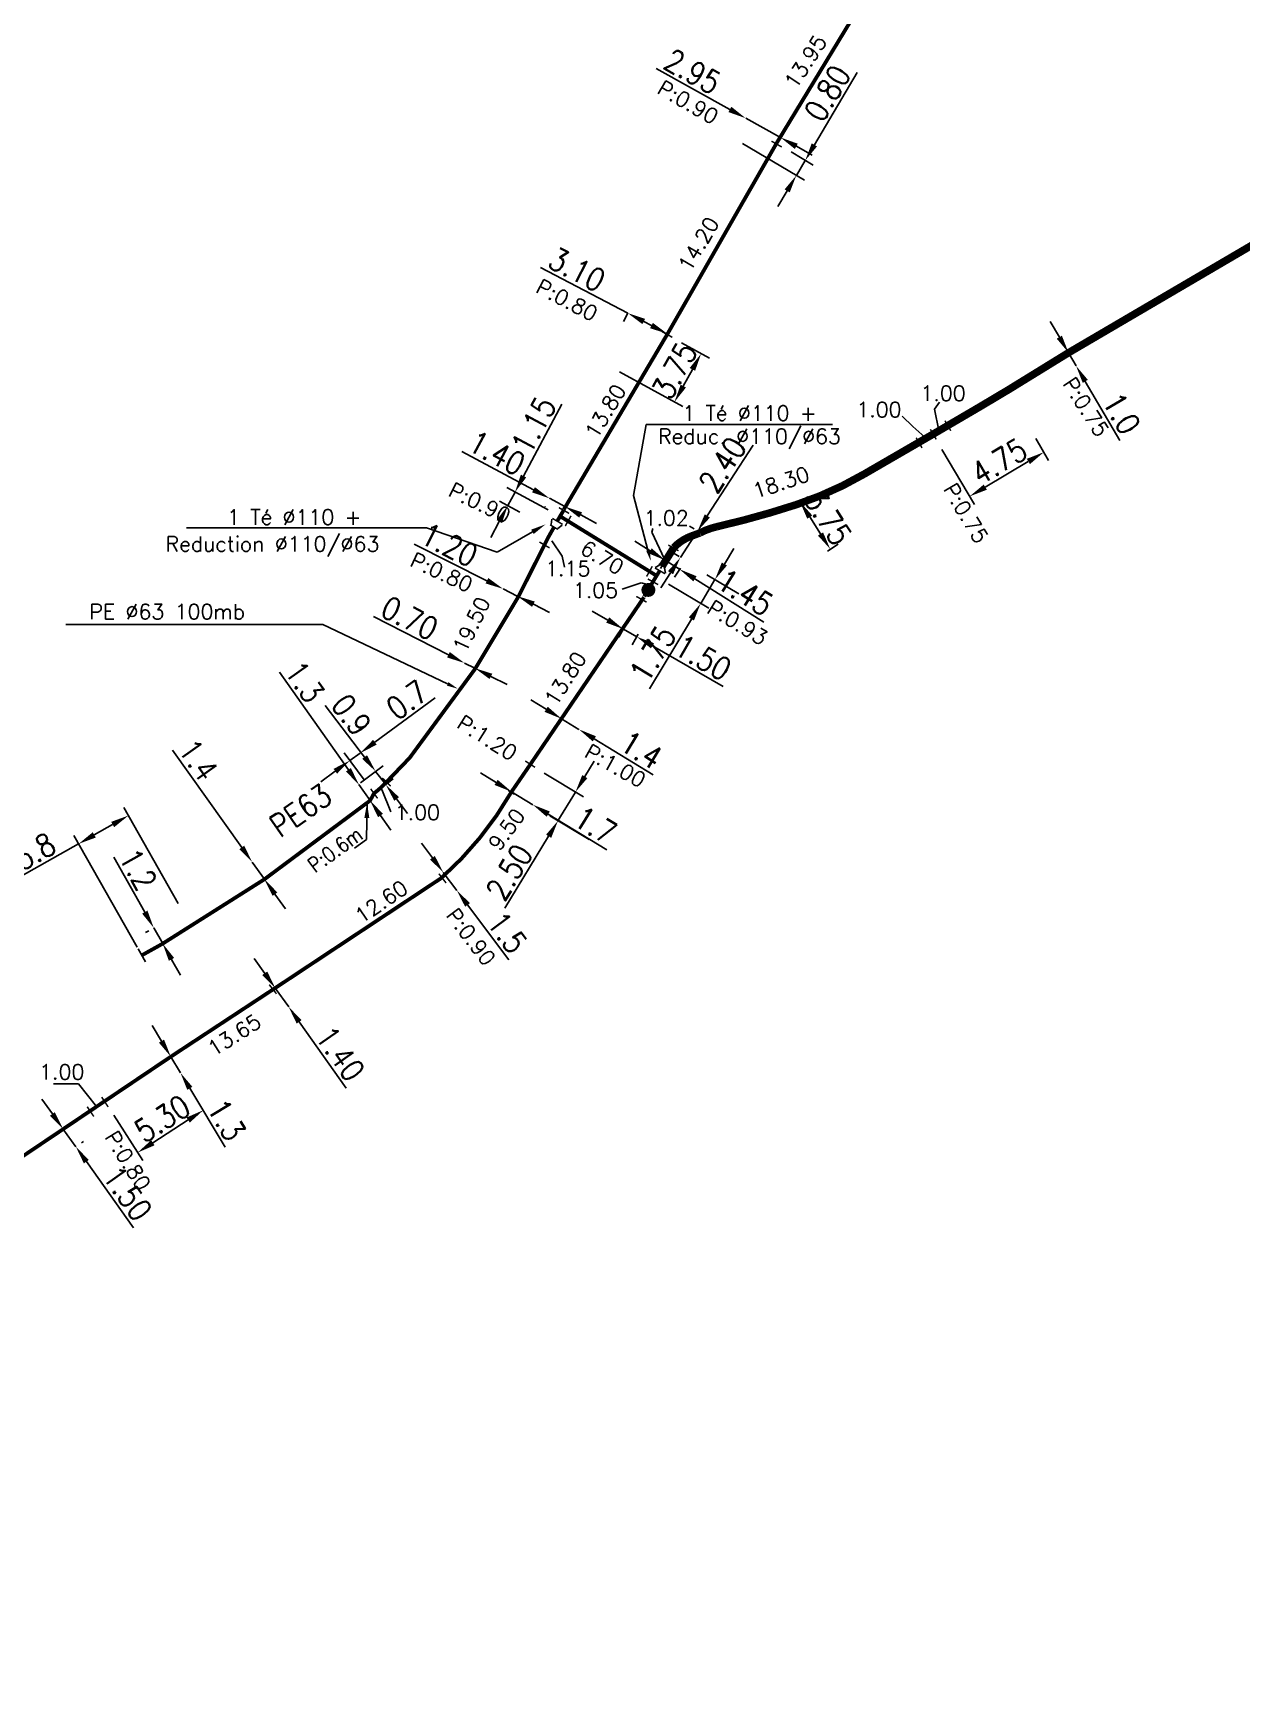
# Model space of a CAD drawing. Header units: millimetres. Extents: x 104292 to 105000, y 137000 to 138000.
# Drawn here: x 104783.8 to 104863.9, y 137670.7 to 137779.9 of the extents above; entities that cross this region are included whole.
import ezdxf
from ezdxf.enums import TextEntityAlignment as Align

# ---------------------------------------------------------------- set-up
doc = ezdxf.new("R2010")
doc.units = ezdxf.units.MM
doc.header["$MEASUREMENT"] = 0
doc.header["$PDMODE"] = 34
doc.linetypes.add('L_100_PE', pattern=[14, 10, -1.5, 1, -1.5])
doc.layers.get('0').update_dxf_attribs({"linetype": 'CONTINUOUS'})
doc.layers.get('DEFPOINTS').update_dxf_attribs({"linetype": 'CONTINUOUS'})
doc.layers.add('L_140', color=3, linetype='CONTINUOUS')
doc.layers.add('L_340', color=7, linetype='CONTINUOUS')
doc.styles.add('G_ROMANS', font='ROMANS.SHX', dxfattribs={"width": 0.75})
doc.styles.get("Standard").update_dxf_attribs({"font": 'romans.shx', "width": 0.85})
doc.dimstyles.get("Standard").update_dxf_attribs({"dimtxt": 1.5, "dimasz": 1.2, "dimexe": 0.625, "dimexo": 0.625, "dimgap": 0.25, "dimtad": 1, "dimdec": 1, "dimzin": 0, "dimdsep": 46, "dimtxsty": 'Standard', "dimcen": -0.5, "dimdle": 1, "dimadec": 0, "dimazin": 0, "dimtfac": 1, "dimtdec": 1, "dimtmove": 0, "dimatfit": 3, "dimfxl": 1, "dimtolj": 1, "dimtzin": 0, "dimarcsym": 0})

# ---------------------------------------------------------------- blocks, each defined once
blk = doc.blocks.new('*D97')
at = {"layer": 'DEFPOINTS', "color": 0, "linetype": 'Continuous'}
for p in [(104807.18, 137730), (104805.01, 137729.73), (104806.34, 137729.36)]:
    blk.add_point(p, dxfattribs=at)
at = {"layer": 'L_140', "color": 0, "linetype": 'Continuous', "lineweight": -2}
for p, q in [((104805.78, 137731.83), (104803.17, 137735.26)), ((104805.5, 137730.11), (104807.01, 137731.25)), ((104807.18, 137730), (104806.51, 137730.88)), ((104806.83, 137729.74), (104807.67, 137730.38)), ((104807.9, 137729.05), (104808.63, 137728.09))]:
    blk.add_line(p, q, dxfattribs=at)
at = {"layer": 'L_140', "color": 0, "linetype": 'Continuous'}
for points in [[(104805.94, 137731.95), (104805.62, 137731.71), (104806.51, 137730.88)], [(104808.06, 137729.17), (104807.75, 137728.93), (104807.18, 137730)]]:
    blk.add_solid(points, dxfattribs=at)
at = {"layer": 'L_140', "color": 0, "linetype": 'Continuous', "insert": (104804.91, 137734.63), "char_height": 1.5, "attachment_point": 5, "rotation": 307.3452}
blk.add_mtext('\\A1;0.9', dxfattribs=at)
blk = doc.blocks.new('*D96')
at = {"layer": 'DEFPOINTS', "color": 0, "linetype": 'Continuous'}
for p in [(104805.49, 137732.1), (104805.49, 137732.1), (104806.11, 137729.81)]:
    blk.add_point(p, dxfattribs=at)
at = {"layer": 'L_140', "color": 0, "linetype": 'Continuous', "lineweight": -2}
for p, q in [((104806.46, 137732.81), (104810.47, 137735.75)), ((104805.74, 137730.32), (104804.43, 137732.11)), ((104804.8, 137731.6), (104805.49, 137732.1)), ((104803.83, 137730.89), (104802.87, 137730.18))]:
    blk.add_line(p, q, dxfattribs=at)
at = {"layer": 'L_140', "color": 0, "linetype": 'Continuous'}
for points in [[(104806.34, 137732.97), (104806.58, 137732.65), (104805.49, 137732.1)], [(104803.72, 137731.05), (104803.95, 137730.73), (104804.8, 137731.6)]]:
    blk.add_solid(points, dxfattribs=at)
at = {"layer": 'L_140', "color": 0, "linetype": 'Continuous', "insert": (104808.6, 137735.62), "char_height": 1.5, "attachment_point": 5, "rotation": 36.2066}
blk.add_mtext('\\A1;0.7', dxfattribs=at)
blk = doc.blocks.new('*D95')
at = {"layer": 'DEFPOINTS', "color": 0, "linetype": 'Continuous'}
for p in [(104812.41, 137738.07), (104813.09, 137737.73), (104813.1, 137737.74)]:
    blk.add_point(p, dxfattribs=at)
at = {"layer": 'L_140', "color": 0, "linetype": 'Continuous', "lineweight": -2}
for p, q in [((104811.34, 137738.62), (104806.36, 137741.15)), ((104813.09, 137737.73), (104812.41, 137738.07)), ((104812.82, 137737.19), (104812.81, 137737.17)), ((104814.16, 137737.18), (104815.23, 137736.64))]:
    blk.add_line(p, q, dxfattribs=at)
at = {"layer": 'L_140', "color": 0, "linetype": 'Continuous'}
for points in [[(104811.43, 137738.8), (104811.25, 137738.44), (104812.41, 137738.07)], [(104814.25, 137737.36), (104814.07, 137737.01), (104813.09, 137737.73)]]:
    blk.add_solid(points, dxfattribs=at)
at = {"layer": 'L_140', "color": 0, "linetype": 'Continuous', "insert": (104808.77, 137741.05), "char_height": 1.5, "attachment_point": 5, "rotation": 333.0527}
blk.add_mtext('\\A1;0.70', dxfattribs=at)
blk = doc.blocks.new('*D94')
at = {"layer": 'DEFPOINTS', "color": 0, "linetype": 'Continuous'}
for p in [(104814.97, 137742.99), (104815.91, 137742.51), (104815.92, 137742.53)]:
    blk.add_point(p, dxfattribs=at)
at = {"layer": 'L_140', "color": 0, "linetype": 'Continuous', "lineweight": -2}
for p, q in [((104813.9, 137743.53), (104809.07, 137745.96)), ((104815.91, 137742.51), (104814.97, 137742.99)), ((104815.63, 137741.97), (104815.63, 137741.96)), ((104816.98, 137741.97), (104818.05, 137741.43))]:
    blk.add_line(p, q, dxfattribs=at)
at = {"layer": 'L_140', "color": 0, "linetype": 'Continuous'}
for points in [[(104813.99, 137743.71), (104813.81, 137743.35), (104814.97, 137742.99)], [(104817.07, 137742.15), (104816.89, 137741.8), (104815.91, 137742.51)]]:
    blk.add_solid(points, dxfattribs=at)
at = {"layer": 'L_140', "color": 0, "linetype": 'Continuous', "insert": (104811.4, 137745.91), "char_height": 1.5, "attachment_point": 5, "rotation": 333.2424}
blk.add_mtext('\\A1;1.20', dxfattribs=at)
blk = doc.blocks.new('*D93')
at = {"layer": 'DEFPOINTS', "color": 0, "linetype": 'Continuous'}
for p in [(104817.17, 137731.09), (104819.77, 137729.51), (104821.2, 137726.03)]:
    blk.add_point(p, dxfattribs=at)
at = {"layer": 'L_140', "color": 0, "linetype": 'Continuous', "lineweight": -2}
for p, q in [((104820.39, 137730.54), (104821.01, 137731.56)), ((104817.7, 137730.77), (104820.3, 137729.19)), ((104819.77, 137729.51), (104818.61, 137727.6)), ((104820.67, 137726.36), (104818.08, 137727.93)), ((104817.99, 137726.58), (104815.09, 137721.8))]:
    blk.add_line(p, q, dxfattribs=at)
at = {"layer": 'L_140', "color": 0, "linetype": 'Continuous'}
for points in [[(104820.22, 137730.64), (104820.56, 137730.43), (104819.77, 137729.51)], [(104817.82, 137726.68), (104818.16, 137726.47), (104818.61, 137727.6)]]:
    blk.add_solid(points, dxfattribs=at)
at = {"layer": 'L_140', "color": 0, "linetype": 'Continuous', "insert": (104815.38, 137724.19), "char_height": 1.5, "attachment_point": 5, "rotation": 58.7726}
blk.add_mtext('\\A1;2.50', dxfattribs=at)
blk = doc.blocks.new('*D91')
at = {"layer": 'DEFPOINTS', "color": 0, "linetype": 'Continuous'}
for p in [(104785.57, 137707.04), (104786.48, 137705.87), (104786.62, 137705.97)]:
    blk.add_point(p, dxfattribs=at)
at = {"layer": 'L_140', "color": 0, "linetype": 'Continuous', "lineweight": -2}
for p, q in [((104785.06, 137708.15), (104784.36, 137709.13)), ((104785.76, 137707.17), (104786.62, 137705.97)), ((104786.08, 137707.4), (104786.27, 137707.54)), ((104786.99, 137706.23), (104787.13, 137706.33)), ((104787.32, 137704.99), (104790.45, 137700.59))]:
    blk.add_line(p, q, dxfattribs=at)
at = {"layer": 'L_140', "color": 0, "linetype": 'Continuous'}
for points in [[(104785.22, 137708.27), (104784.9, 137708.03), (104785.76, 137707.17)], [(104787.48, 137705.1), (104787.15, 137704.87), (104786.62, 137705.97)]]:
    blk.add_solid(points, dxfattribs=at)
at = {"layer": 'L_140', "color": 0, "linetype": 'Continuous', "insert": (104790.05, 137702.88), "char_height": 1.5, "attachment_point": 5, "rotation": 305.4795}
blk.add_mtext('\\A1;1.50', dxfattribs=at)
blk = doc.blocks.new('*D90')
at = {"layer": 'DEFPOINTS', "color": 0, "linetype": 'Continuous'}
for p in [(104799.96, 137716.58), (104800.74, 137715.25), (104800.74, 137715.25)]:
    blk.add_point(p, dxfattribs=at)
at = {"layer": 'L_140', "color": 0, "linetype": 'Continuous', "lineweight": -2}
for p, q in [((104799.15, 137717.48), (104798.46, 137718.46)), ((104799.45, 137716.22), (104799.34, 137716.14)), ((104799.85, 137716.5), (104800.74, 137715.25)), ((104801.43, 137714.27), (104804.56, 137709.86))]:
    blk.add_line(p, q, dxfattribs=at)
at = {"layer": 'L_140', "color": 0, "linetype": 'Continuous'}
for points in [[(104799.32, 137717.6), (104798.99, 137717.37), (104799.85, 137716.5)], [(104801.6, 137714.38), (104801.27, 137714.15), (104800.74, 137715.25)]]:
    blk.add_solid(points, dxfattribs=at)
at = {"layer": 'L_140', "color": 0, "linetype": 'Continuous', "insert": (104804.16, 137712.15), "char_height": 1.5, "attachment_point": 5, "rotation": 305.305}
blk.add_mtext('\\A1;1.40', dxfattribs=at)
blk = doc.blocks.new('*D89')
at = {"layer": 'DEFPOINTS', "color": 0, "linetype": 'Continuous'}
for p in [(104788.79, 137708.59), (104795.08, 137708.4), (104795.08, 137708.4)]:
    blk.add_point(p, dxfattribs=at)
at = {"layer": 'L_140', "color": 0, "linetype": 'Continuous', "lineweight": -2}
for p, q in [((104789.13, 137708.06), (104791.06, 137705.07)), ((104791.73, 137706.24), (104794.07, 137707.75))]:
    blk.add_line(p, q, dxfattribs=at)
at = {"layer": 'L_140', "color": 0, "linetype": 'Continuous'}
for points in [[(104793.96, 137707.91), (104794.18, 137707.58), (104795.08, 137708.4)], [(104791.62, 137706.41), (104791.84, 137706.07), (104790.72, 137705.59)]]:
    blk.add_solid(points, dxfattribs=at)
at = {"layer": 'L_140', "color": 0, "linetype": 'Continuous', "insert": (104792.36, 137707.84), "char_height": 1.5, "attachment_point": 5, "rotation": 32.7339}
blk.add_mtext('\\A1;5.30', dxfattribs=at)
blk = doc.blocks.new('*D76')
at = {"layer": 'DEFPOINTS', "color": 0, "linetype": 'Continuous'}
for p in [(104792.92, 137711.95), (104793.56, 137710.88), (104793.56, 137710.88)]:
    blk.add_point(p, dxfattribs=at)
at = {"layer": 'L_140', "color": 0, "linetype": 'Continuous', "lineweight": -2}
for p, q in [((104792.3, 137712.98), (104791.68, 137714.01)), ((104792.92, 137711.95), (104793.56, 137710.88)), ((104794.18, 137709.85), (104796.52, 137705.95))]:
    blk.add_line(p, q, dxfattribs=at)
at = {"layer": 'L_140', "color": 0, "linetype": 'Continuous'}
for points in [[(104792.47, 137713.08), (104792.13, 137712.88), (104792.92, 137711.95)], [(104794.35, 137709.95), (104794.01, 137709.75), (104793.56, 137710.88)]]:
    blk.add_solid(points, dxfattribs=at)
at = {"layer": 'L_140', "color": 0, "linetype": 'Continuous', "insert": (104796.61, 137707.75), "char_height": 1.5, "attachment_point": 5, "rotation": 300.9795}
blk.add_mtext('\\A1;1.3', dxfattribs=at)
blk = doc.blocks.new('*D75')
at = {"layer": 'DEFPOINTS', "color": 0, "linetype": 'Continuous'}
for p in [(104811, 137724.18), (104811.9, 137722.98), (104811.9, 137722.98)]:
    blk.add_point(p, dxfattribs=at)
at = {"layer": 'L_140', "color": 0, "linetype": 'Continuous', "lineweight": -2}
for p, q in [((104810.28, 137725.15), (104809.56, 137726.11)), ((104811, 137724.18), (104811.9, 137722.98)), ((104812.61, 137722.02), (104815.34, 137718.38))]:
    blk.add_line(p, q, dxfattribs=at)
at = {"layer": 'L_140', "color": 0, "linetype": 'Continuous'}
for points in [[(104810.44, 137725.27), (104810.12, 137725.03), (104811, 137724.18)], [(104812.77, 137722.14), (104812.45, 137721.9), (104811.9, 137722.98)]]:
    blk.add_solid(points, dxfattribs=at)
at = {"layer": 'L_140', "color": 0, "linetype": 'Continuous', "insert": (104815.24, 137720.18), "char_height": 1.5, "attachment_point": 5, "rotation": 306.7774}
blk.add_mtext('\\A1;1.5', dxfattribs=at)
blk = doc.blocks.new('*D74')
at = {"layer": 'DEFPOINTS', "color": 0, "linetype": 'Continuous'}
for p in [(104815.53, 137729.53), (104816.94, 137728.67), (104816.94, 137728.67)]:
    blk.add_point(p, dxfattribs=at)
at = {"layer": 'L_140', "color": 0, "linetype": 'Continuous', "lineweight": -2}
for p, q in [((104814.51, 137730.15), (104813.48, 137730.78)), ((104815.53, 137729.53), (104816.94, 137728.67)), ((104817.97, 137728.04), (104821.85, 137725.68))]:
    blk.add_line(p, q, dxfattribs=at)
at = {"layer": 'L_140', "color": 0, "linetype": 'Continuous'}
for points in [[(104814.61, 137730.32), (104814.4, 137729.98), (104815.53, 137729.53)], [(104818.07, 137728.22), (104817.86, 137727.87), (104816.94, 137728.67)]]:
    blk.add_solid(points, dxfattribs=at)
at = {"layer": 'L_140', "color": 0, "linetype": 'Continuous', "insert": (104821.09, 137727.31), "char_height": 1.5, "attachment_point": 5, "rotation": 328.6601}
blk.add_mtext('\\A1;1.7', dxfattribs=at)
blk = doc.blocks.new('*D73')
at = {"layer": 'DEFPOINTS', "color": 0, "linetype": 'Continuous'}
for p in [(104818.85, 137734.37), (104820, 137733.67), (104820, 137733.67)]:
    blk.add_point(p, dxfattribs=at)
at = {"layer": 'L_140', "color": 0, "linetype": 'Continuous', "lineweight": -2}
for p, q in [((104817.82, 137735), (104816.8, 137735.62)), ((104818.85, 137734.37), (104820, 137733.67)), ((104821.02, 137733.04), (104824.93, 137730.65))]:
    blk.add_line(p, q, dxfattribs=at)
at = {"layer": 'L_140', "color": 0, "linetype": 'Continuous'}
for points in [[(104817.93, 137735.17), (104817.72, 137734.83), (104818.85, 137734.37)], [(104821.13, 137733.21), (104820.92, 137732.87), (104820, 137733.67)]]:
    blk.add_solid(points, dxfattribs=at)
at = {"layer": 'L_140', "color": 0, "linetype": 'Continuous', "insert": (104824.15, 137732.3), "char_height": 1.5, "attachment_point": 5, "rotation": 328.5442}
blk.add_mtext('\\A1;1.4', dxfattribs=at)
blk = doc.blocks.new('*D21')
at = {"layer": 'DEFPOINTS', "color": 0, "linetype": 'Continuous'}
for p in [(104830.32, 137772.86), (104833.54, 137772.3), (104835.02, 137771.42)]:
    blk.add_point(p, dxfattribs=at)
at = {"layer": 'L_140', "color": 0, "linetype": 'Continuous', "lineweight": -2}
for p, q in [((104835.63, 137772.46), (104838.47, 137777.26)), ((104830.86, 137772.54), (104834.97, 137770.11)), ((104834.08, 137771.98), (104835.55, 137771.1)), ((104834.43, 137770.43), (104835.02, 137771.42)), ((104833.82, 137769.4), (104833.21, 137768.37))]:
    blk.add_line(p, q, dxfattribs=at)
at = {"layer": 'L_140', "color": 0, "linetype": 'Continuous'}
for points in [[(104835.45, 137772.56), (104835.8, 137772.35), (104835.02, 137771.42)], [(104833.65, 137769.5), (104833.99, 137769.3), (104834.43, 137770.43)]]:
    blk.add_solid(points, dxfattribs=at)
at = {"layer": 'L_140', "color": 0, "linetype": 'Continuous', "insert": (104836.49, 137775.88), "char_height": 1.5, "attachment_point": 5, "rotation": 59.3895}
blk.add_mtext('\\A1;0.80', dxfattribs=at)
blk = doc.blocks.new('*D20')
at = {"layer": 'DEFPOINTS', "color": 0, "linetype": 'Continuous'}
for p in [(104831.07, 137774.22), (104833.16, 137772.54), (104833.38, 137772.94)]:
    blk.add_point(p, dxfattribs=at)
at = {"layer": 'L_140', "color": 0, "linetype": 'Continuous', "lineweight": -2}
for p, q in [((104830.02, 137774.8), (104825.13, 137777.51)), ((104833.38, 137772.94), (104831.07, 137774.22)), ((104833.46, 137773.08), (104833.68, 137773.49)), ((104834.43, 137772.36), (104835.48, 137771.77))]:
    blk.add_line(p, q, dxfattribs=at)
at = {"layer": 'L_140', "color": 0, "linetype": 'Continuous'}
for points in [[(104830.12, 137774.98), (104829.92, 137774.63), (104831.07, 137774.22)], [(104834.52, 137772.53), (104834.33, 137772.18), (104833.38, 137772.94)]]:
    blk.add_solid(points, dxfattribs=at)
at = {"layer": 'L_140', "color": 0, "linetype": 'Continuous', "insert": (104827.54, 137777.32), "char_height": 1.5, "attachment_point": 5, "rotation": 330.9884}
blk.add_mtext('\\A1;2.95', dxfattribs=at)
blk = doc.blocks.new('*D19')
at = {"layer": 'DEFPOINTS', "color": 0, "linetype": 'Continuous'}
for p in [(104818.06, 137749.03), (104819.06, 137748.46), (104819.06, 137748.46)]:
    blk.add_point(p, dxfattribs=at)
at = {"layer": 'L_140', "color": 0, "linetype": 'Continuous', "lineweight": -2}
for p, q in [((104816.99, 137749.57), (104812.22, 137752.11)), ((104817.77, 137748.48), (104817.75, 137748.45)), ((104819.06, 137748.46), (104818.05, 137749)), ((104820.12, 137747.9), (104821.17, 137747.33))]:
    blk.add_line(p, q, dxfattribs=at)
at = {"layer": 'L_140', "color": 0, "linetype": 'Continuous'}
for points in [[(104817.08, 137749.74), (104816.89, 137749.39), (104818.05, 137749)], [(104820.21, 137748.07), (104820.02, 137747.72), (104819.06, 137748.46)]]:
    blk.add_solid(points, dxfattribs=at)
at = {"layer": 'L_140', "color": 0, "linetype": 'Continuous', "insert": (104814.55, 137752.01), "char_height": 1.5, "attachment_point": 5, "rotation": 331.8906}
blk.add_mtext('\\A1;1.40', dxfattribs=at)
blk = doc.blocks.new('*D18')
at = {"layer": 'DEFPOINTS', "color": 0, "linetype": 'Continuous'}
for p in [(104815.76, 137749.41), (104816.62, 137747.8), (104818.51, 137747.94)]:
    blk.add_point(p, dxfattribs=at)
at = {"layer": 'L_140', "color": 0, "linetype": 'Continuous', "lineweight": -2}
for p, q in [((104816.32, 137750.47), (104818.87, 137755.24)), ((104817.96, 137748.24), (104815.21, 137749.71)), ((104816.07, 137748.09), (104814.73, 137748.81)), ((104815.28, 137748.52), (104815.76, 137749.41)), ((104814.71, 137747.46), (104814.15, 137746.4))]:
    blk.add_line(p, q, dxfattribs=at)
at = {"layer": 'L_140', "color": 0, "linetype": 'Continuous'}
for points in [[(104816.15, 137750.57), (104816.5, 137750.38), (104815.76, 137749.41)], [(104814.54, 137747.55), (104814.89, 137747.36), (104815.28, 137748.52)]]:
    blk.add_solid(points, dxfattribs=at)
at = {"layer": 'L_140', "color": 0, "linetype": 'Continuous', "insert": (104817, 137753.86), "char_height": 1.5, "attachment_point": 5, "rotation": 61.8822}
blk.add_mtext('\\A1;1.15', dxfattribs=at)
blk = doc.blocks.new('*D17')
at = {"layer": 'DEFPOINTS', "color": 0, "linetype": 'Continuous'}
for p in [(104823.53, 137761.84), (104825.88, 137759.91), (104825.88, 137759.91)]:
    blk.add_point(p, dxfattribs=at)
at = {"layer": 'L_140', "color": 0, "linetype": 'Continuous', "lineweight": -2}
for p, q in [((104823.24, 137761.29), (104817.46, 137764.31)), ((104823.24, 137761.28), (104822.95, 137760.74)), ((104824.82, 137760.47), (104824.3, 137760.73))]:
    blk.add_line(p, q, dxfattribs=at)
at = {"layer": 'L_140', "color": 0, "linetype": 'Continuous'}
for points in [[(104824.39, 137760.91), (104824.21, 137760.56), (104823.24, 137761.29)], [(104824.91, 137760.64), (104824.72, 137760.29), (104825.88, 137759.91)]]:
    blk.add_solid(points, dxfattribs=at)
at = {"layer": 'L_140', "color": 0, "linetype": 'Continuous', "insert": (104819.87, 137764.18), "char_height": 1.5, "attachment_point": 5, "rotation": 332.4194}
blk.add_mtext('\\A1;3.10', dxfattribs=at)
blk = doc.blocks.new('*D16')
at = {"layer": 'DEFPOINTS', "color": 0, "linetype": 'Continuous'}
for p in [(104826.26, 137759.62), (104828.11, 137758.6), (104822.15, 137757.69)]:
    blk.add_point(p, dxfattribs=at)
at = {"layer": 'L_140', "color": 0, "linetype": 'Continuous', "lineweight": -2}
for p, q in [((104826.81, 137759.32), (104828.66, 137758.3)), ((104822.7, 137757.39), (104826.89, 137755.09)), ((104826.92, 137756.44), (104827.53, 137757.55))]:
    blk.add_line(p, q, dxfattribs=at)
at = {"layer": 'L_140', "color": 0, "linetype": 'Continuous'}
for points in [[(104827.35, 137757.65), (104827.71, 137757.46), (104828.11, 137758.6)], [(104826.75, 137756.54), (104827.1, 137756.35), (104826.34, 137755.39)]]:
    blk.add_solid(points, dxfattribs=at)
at = {"layer": 'L_140', "color": 0, "linetype": 'Continuous', "insert": (104826.35, 137757.48), "char_height": 1.5, "attachment_point": 5, "rotation": 61.2666}
blk.add_mtext('\\A1;3.75', dxfattribs=at)
blk = doc.blocks.new('*D15')
at = {"layer": 'DEFPOINTS', "color": 0, "linetype": 'Continuous'}
for p in [(104823.61, 137741.47), (104823.84, 137739.81), (104824.25, 137740.52)]:
    blk.add_point(p, dxfattribs=at)
at = {"layer": 'L_140', "color": 0, "linetype": 'Continuous', "lineweight": -2}
for p, q in [((104821.91, 137740.92), (104820.87, 137741.52)), ((104823.3, 137740.93), (104822.64, 137739.78)), ((104822.95, 137740.32), (104823.84, 137739.81)), ((104823.94, 137739.98), (104823.53, 137739.27)), ((104824.88, 137739.21), (104829.57, 137736.52))]:
    blk.add_line(p, q, dxfattribs=at)
at = {"layer": 'L_140', "color": 0, "linetype": 'Continuous'}
for points in [[(104822.01, 137741.1), (104821.81, 137740.75), (104822.95, 137740.32)], [(104824.98, 137739.39), (104824.78, 137739.04), (104823.84, 137739.81)]]:
    blk.add_solid(points, dxfattribs=at)
at = {"layer": 'L_140', "color": 0, "linetype": 'Continuous', "insert": (104828.24, 137738.43), "char_height": 1.5, "attachment_point": 5, "rotation": 330.0576}
blk.add_mtext('\\A1;1.50', dxfattribs=at)
blk = doc.blocks.new('*D14')
at = {"layer": 'DEFPOINTS', "color": 0, "linetype": 'Continuous'}
for p in [(104825.41, 137743.62), (104829.03, 137743.61), (104831.14, 137742.34)]:
    blk.add_point(p, dxfattribs=at)
at = {"layer": 'L_140', "color": 0, "linetype": 'Continuous', "lineweight": -2}
for p, q in [((104829.65, 137744.64), (104830.27, 137745.67)), ((104825.95, 137743.3), (104828.61, 137741.7)), ((104829.03, 137743.61), (104828.08, 137742.02)), ((104830.61, 137742.66), (104828.49, 137743.93)), ((104827.46, 137740.99), (104824.68, 137736.36))]:
    blk.add_line(p, q, dxfattribs=at)
at = {"layer": 'L_140', "color": 0, "linetype": 'Continuous'}
for points in [[(104829.48, 137744.74), (104829.82, 137744.54), (104829.03, 137743.61)], [(104827.29, 137741.1), (104827.63, 137740.89), (104828.08, 137742.02)]]:
    blk.add_solid(points, dxfattribs=at)
at = {"layer": 'L_140', "color": 0, "linetype": 'Continuous', "insert": (104824.9, 137738.68), "char_height": 1.5, "attachment_point": 5, "rotation": 59.0342}
blk.add_mtext('\\A1;1.75', dxfattribs=at)
blk = doc.blocks.new('*D13')
at = {"layer": 'DEFPOINTS', "color": 0, "linetype": 'Continuous'}
for p in [(104826.09, 137745.44), (104826.68, 137744.29), (104827.06, 137744.9)]:
    blk.add_point(p, dxfattribs=at)
at = {"layer": 'L_140', "color": 0, "linetype": 'Continuous', "lineweight": -2}
for p, q in [((104824.72, 137745.52), (104823.7, 137746.15)), ((104825.76, 137744.91), (104825.41, 137744.35)), ((104825.74, 137744.88), (104826.68, 137744.29)), ((104826.73, 137744.37), (104826.35, 137743.76)), ((104827.7, 137743.66), (104832.28, 137740.79))]:
    blk.add_line(p, q, dxfattribs=at)
at = {"layer": 'L_140', "color": 0, "linetype": 'Continuous'}
for points in [[(104824.83, 137745.68), (104824.62, 137745.35), (104825.74, 137744.88)], [(104827.81, 137743.83), (104827.59, 137743.49), (104826.68, 137744.29)]]:
    blk.add_solid(points, dxfattribs=at)
at = {"layer": 'L_140', "color": 0, "linetype": 'Continuous', "insert": (104831.03, 137742.76), "char_height": 1.5, "attachment_point": 5, "rotation": 328.0183}
blk.add_mtext('\\A1;1.45', dxfattribs=at)
blk = doc.blocks.new('*D12')
at = {"layer": 'DEFPOINTS', "color": 0, "linetype": 'Continuous'}
for p in [(104827.87, 137746.82), (104828.17, 137746.63), (104827.17, 137744.79)]:
    blk.add_point(p, dxfattribs=at)
at = {"layer": 'L_140', "color": 0, "linetype": 'Continuous', "lineweight": -2}
for p, q in [((104828.52, 137747.83), (104831.56, 137752.52)), ((104826.73, 137745.07), (104827.87, 137746.82)), ((104827.65, 137746.97), (104827.34, 137747.16)), ((104826.65, 137745.13), (104826.21, 137745.41)), ((104826.08, 137744.06), (104825.43, 137743.06))]:
    blk.add_line(p, q, dxfattribs=at)
at = {"layer": 'L_140', "color": 0, "linetype": 'Continuous'}
for points in [[(104828.35, 137747.94), (104828.69, 137747.72), (104827.87, 137746.82)], [(104825.91, 137744.17), (104826.25, 137743.96), (104826.73, 137745.07)]]:
    blk.add_solid(points, dxfattribs=at)
at = {"layer": 'L_140', "color": 0, "linetype": 'Continuous', "insert": (104829.53, 137751.22), "char_height": 1.5, "attachment_point": 5, "rotation": 57.0539}
blk.add_mtext('\\A1;2.40', dxfattribs=at)
blk = doc.blocks.new('*D11')
at = {"layer": 'DEFPOINTS', "color": 0, "linetype": 'Continuous'}
for p in [(104834.08, 137748.39), (104835.96, 137745.17), (104836.68, 137745.63)]:
    blk.add_point(p, dxfattribs=at)
at = {"layer": 'L_140', "color": 0, "linetype": 'Continuous', "lineweight": -2}
for p, q in [((104834.61, 137748.73), (104835.2, 137749.1)), ((104835.32, 137747.76), (104836.03, 137746.64)), ((104836.49, 137745.5), (104837.2, 137745.96))]:
    blk.add_line(p, q, dxfattribs=at)
at = {"layer": 'L_140', "color": 0, "linetype": 'Continuous'}
for points in [[(104835.49, 137747.86), (104835.15, 137747.65), (104834.67, 137748.77)], [(104836.2, 137746.74), (104835.86, 137746.53), (104836.68, 137745.63)]]:
    blk.add_solid(points, dxfattribs=at)
at = {"layer": 'L_140', "color": 0, "linetype": 'Continuous', "insert": (104836.52, 137747.73), "char_height": 1.5, "attachment_point": 5, "rotation": 302.5537}
blk.add_mtext('\\A1;3.75', dxfattribs=at)
blk = doc.blocks.new('*D10')
at = {"layer": 'DEFPOINTS', "color": 0, "linetype": 'Continuous'}
for p in [(104850, 137753.49), (104843.76, 137752.77), (104850.85, 137752.06)]:
    blk.add_point(p, dxfattribs=at)
at = {"layer": 'L_140', "color": 0, "linetype": 'Continuous', "lineweight": -2}
for p, q in [((104850.32, 137752.96), (104851.17, 137751.52)), ((104844.08, 137752.24), (104846.25, 137748.59)), ((104846.96, 137749.74), (104849.82, 137751.45))]:
    blk.add_line(p, q, dxfattribs=at)
at = {"layer": 'L_140', "color": 0, "linetype": 'Continuous'}
for points in [[(104849.72, 137751.62), (104849.93, 137751.27), (104850.85, 137752.06)], [(104846.86, 137749.91), (104847.07, 137749.57), (104845.93, 137749.13)]]:
    blk.add_solid(points, dxfattribs=at)
at = {"layer": 'L_140', "color": 0, "linetype": 'Continuous', "insert": (104847.88, 137751.45), "char_height": 1.5, "attachment_point": 5, "rotation": 30.7834}
blk.add_mtext('\\A1;4.75', dxfattribs=at)
blk = doc.blocks.new('*D6')
at = {"layer": 'DEFPOINTS', "color": 0, "linetype": 'Continuous'}
for p in [(104852.49, 137758.66), (104852.99, 137757.79), (104852.99, 137757.79)]:
    blk.add_point(p, dxfattribs=at)
at = {"layer": 'L_140', "color": 0, "linetype": 'Continuous', "lineweight": -2}
for p, q in [((104851.88, 137759.69), (104851.28, 137760.73)), ((104852.49, 137758.66), (104852.99, 137757.79)), ((104853.6, 137756.76), (104855.9, 137752.83))]:
    blk.add_line(p, q, dxfattribs=at)
at = {"layer": 'L_140', "color": 0, "linetype": 'Continuous'}
for points in [[(104852.05, 137759.79), (104851.71, 137759.59), (104852.49, 137758.66)], [(104853.77, 137756.86), (104853.43, 137756.66), (104852.99, 137757.79)]]:
    blk.add_solid(points, dxfattribs=at)
at = {"layer": 'L_140', "color": 0, "linetype": 'Continuous', "insert": (104856.01, 137754.63), "char_height": 1.5, "attachment_point": 5, "rotation": 300.3578}
blk.add_mtext('\\A1;1.0', dxfattribs=at)
blk = doc.blocks.new('*D208')
at = {"layer": 'DEFPOINTS', "color": 0, "linetype": 'Continuous'}
for p in [(104805.4, 137730), (104805.4, 137730), (104806.14, 137728.94)]:
    blk.add_point(p, dxfattribs=at)
at = {"layer": 'L_140', "color": 0, "linetype": 'Continuous', "lineweight": -2}
for p, q in [((104804.7, 137730.98), (104800.13, 137737.46)), ((104806.14, 137728.94), (104805.4, 137730)), ((104806.84, 137727.96), (104807.53, 137726.98))]:
    blk.add_line(p, q, dxfattribs=at)
at = {"layer": 'L_140', "color": 0, "linetype": 'Continuous'}
for points in [[(104804.87, 137731.1), (104804.54, 137730.87), (104805.4, 137730)], [(104807, 137728.07), (104806.67, 137727.84), (104806.14, 137728.94)]]:
    blk.add_solid(points, dxfattribs=at)
at = {"layer": 'L_140', "color": 0, "linetype": 'Continuous', "insert": (104801.8, 137736.82), "char_height": 1.5, "attachment_point": 5, "rotation": 305.2241}
blk.add_mtext('\\A1;1.3', dxfattribs=at)
blk = doc.blocks.new('*D209')
at = {"layer": 'DEFPOINTS', "color": 0, "linetype": 'Continuous'}
for p in [(104798.32, 137724.86), (104798.32, 137724.86), (104799.13, 137723.72)]:
    blk.add_point(p, dxfattribs=at)
at = {"layer": 'L_140', "color": 0, "linetype": 'Continuous', "lineweight": -2}
for p, q in [((104797.63, 137725.84), (104793.04, 137732.29)), ((104799.13, 137723.72), (104798.32, 137724.86)), ((104799.83, 137722.74), (104800.52, 137721.76))]:
    blk.add_line(p, q, dxfattribs=at)
at = {"layer": 'L_140', "color": 0, "linetype": 'Continuous'}
for points in [[(104797.79, 137725.95), (104797.47, 137725.72), (104798.32, 137724.86)], [(104799.99, 137722.85), (104799.67, 137722.62), (104799.13, 137723.72)]]:
    blk.add_solid(points, dxfattribs=at)
at = {"layer": 'L_140', "color": 0, "linetype": 'Continuous', "insert": (104794.74, 137731.63), "char_height": 1.5, "attachment_point": 5, "rotation": 305.3847}
blk.add_mtext('\\A1;1.4', dxfattribs=at)
blk = doc.blocks.new('*D210')
at = {"layer": 'DEFPOINTS', "color": 0, "linetype": 'Continuous'}
for p in [(104790.11, 137727.95), (104793.71, 137721.58), (104790.99, 137718.66)]:
    blk.add_point(p, dxfattribs=at)
at = {"layer": 'L_340', "color": 0, "linetype": 'Continuous', "lineweight": -2}
for p, q in [((104793.4, 137722.12), (104789.8, 137728.49)), ((104790.68, 137719.21), (104786.49, 137726.62)), ((104789.06, 137727.36), (104787.84, 137726.67)), ((104786.8, 137726.07), (104782.99, 137723.92))]:
    blk.add_line(p, q, dxfattribs=at)
at = {"layer": 'L_340', "color": 0, "linetype": 'Continuous'}
for points in [[(104788.96, 137727.53), (104789.16, 137727.18), (104790.11, 137727.95)], [(104787.74, 137726.84), (104787.94, 137726.49), (104786.8, 137726.07)]]:
    blk.add_solid(points, dxfattribs=at)
at = {"layer": 'L_340', "color": 0, "linetype": 'Continuous', "insert": (104783.88, 137725.57), "char_height": 1.5, "attachment_point": 5, "rotation": 29.5066}
blk.add_mtext('\\A1;3.8', dxfattribs=at)
blk = doc.blocks.new('*D211')
at = {"layer": 'DEFPOINTS', "color": 0, "linetype": 'Continuous'}
for p in [(104791.79, 137720.49), (104792.02, 137720.62), (104792.61, 137719.58)]:
    blk.add_point(p, dxfattribs=at)
at = {"layer": 'L_140', "color": 0, "linetype": 'Continuous', "lineweight": -2}
for p, q in [((104791.2, 137721.54), (104789.13, 137725.18)), ((104791.47, 137720.31), (104791.24, 137720.19)), ((104792.38, 137719.45), (104791.79, 137720.49)), ((104792.06, 137719.27), (104791.83, 137719.14)), ((104792.97, 137718.4), (104793.56, 137717.36))]:
    blk.add_line(p, q, dxfattribs=at)
at = {"layer": 'L_140', "color": 0, "linetype": 'Continuous'}
for points in [[(104791.37, 137721.64), (104791.02, 137721.44), (104791.79, 137720.49)], [(104793.14, 137718.5), (104792.79, 137718.31), (104792.38, 137719.45)]]:
    blk.add_solid(points, dxfattribs=at)
at = {"layer": 'L_140', "color": 0, "linetype": 'Continuous', "insert": (104790.74, 137724.38), "char_height": 1.5, "attachment_point": 5, "rotation": 299.5066}
blk.add_mtext('\\A1;1.2', dxfattribs=at)
blk = doc.blocks.new('L_340_07')
at = {"color": 0, "linetype": 'Continuous', "const_width": 0.25, "flags": 128}
blk.add_lwpolyline([(0, 0), (1.25, 0)], dxfattribs=at)
at = {"color": 0, "linetype": 'Continuous', "flags": 128}
blk.add_lwpolyline([(1.25, -0.5), (1.25, 0.5)], dxfattribs=at)
at = {"color": 0, "linetype": 'Continuous', "style": 'G_ROMANS', "width": 0.75, "flags": 3}
for tag, p in [('DEF_LEG', (0.72, -3.47)), ('DEF_COUP', (0.72, -5.97)), ('DEF_TYPE', (0.72, -8.47))]:
    blk.add_attdef(tag, text='', height=1.2, dxfattribs=at).set_placement(p, align=Align.MIDDLE)

msp = doc.modelspace()

# ---------------------------------------------------------------- linework, layer by layer
at = {"layer": 'L_140', "linetype": 'Continuous'}
for p, q in [((104843.6, 137754.92), (104843.92, 137755.38)), ((104842.16, 137753.77), (104841.44, 137754.45)), ((104843.88, 137753.5), (104843.6, 137754.92)), ((104842.96, 137753.06), (104842.16, 137753.77)), ((104825.67, 137744.96), (104824.83, 137746.76)), ((104818.2, 137746.18), (104818.89, 137745.15)), ((104818.89, 137745.15), (104819.05, 137744.44))]:
    msp.add_line(p, q, dxfattribs=at)
at = {"layer": 'L_140', "color": 7, "linetype": 'Continuous'}
for p, q in [((104823.62, 137749.19), (104824.46, 137753.89)), ((104824.46, 137753.89), (104835.01, 137753.89)), ((104835.01, 137753.89), (104836.82, 137753.89)), ((104824.58, 137745.56), (104823.62, 137749.19)), ((104818.21, 137747.62), (104818.15, 137747.26)), ((104809.88, 137747.04), (104793.95, 137747.04)), ((104814.58, 137745.43), (104809.88, 137747.04)), ((104816.91, 137746.77), (104814.58, 137745.43)), ((104818.88, 137747.22), (104818.59, 137747)), ((104824.14, 137743.39), (104822.87, 137742.97)), ((104803.01, 137740.62), (104785.95, 137740.62)), ((104811.29, 137736.69), (104803.01, 137740.62)), ((104806.93, 137729.67), (104807.52, 137728.19)), ((104786.8, 137710.14), (104785.14, 137710.14)), ((104787.98, 137708.64), (104786.8, 137710.14))]:
    msp.add_line(p, q, dxfattribs=at)
at = {"layer": 'L_140', "linetype": 'L_100_PE'}
msp.add_line((104824.83, 137746.76), (104824.9, 137746.99), dxfattribs=at)
at = {"layer": 'L_140', "color": 7}
for p, q in [((104825.06, 137744.42), (104825.34, 137744.57)), ((104825.74, 137744.03), (104825.69, 137744.37)), ((104824.73, 137743.23), (104824.14, 137743.39)), ((104824.73, 137743.23), (104824.73, 137743.23))]:
    msp.add_line(p, q, dxfattribs=at)
at = {"layer": 'L_140', "linetype": 'L_100_PE', "const_width": 0.25, "flags": 128}
for points in [[(104819, 137748.26), (104825.88, 137759.91), (104833.12, 137772.57), (104840.23, 137784.29, -0.037952), (104848.41, 137795.64), (104857.35, 137805.17, -0.022929), (104868.2, 137813.86), (104874.8, 137818.13, -0.045062), (104876.21, 137818.85), (104880.81, 137820.94), (104893.14, 137826.5), (104898.77, 137828.17), (104912.23, 137831.9), (104913.09, 137832.14), (104917.16, 137833.46, 0.08867), (104918.01, 137834.06), (104918.36, 137835.08), (104919.63, 137839.67, 0.131076), (104919.71, 137843.53), (104918.38, 137849.01), (104914.83, 137862.15), (104911.57, 137873.94, -0.356165), (104911.79, 137874.59), (104912.09, 137874.7), (104919.4, 137876.68), (104922.22, 137877.48, 0.183846), (104922.54, 137877.7)], [(104818.35, 137747.09), (104817.96, 137746.4), (104816, 137742.5), (104813.11, 137737.68), (104808.77, 137731.78), (104807.07, 137730.01, -0.040845), (104806.41, 137729.43)], [(104824.32, 137742.44), (104816.78, 137731.35), (104815.53, 137729.53, -0.080449), (104810.88, 137723.81), (104799.99, 137716.6), (104792.92, 137711.95), (104788.46, 137708.95), (104779.14, 137702.68, 0.043348), (104772.82, 137697.59), (104769.49, 137695), (104765.4, 137690.96), (104757.35, 137682.57), (104748.74, 137673.62), (104740.5, 137664.92), (104734.98, 137659.23), (104728.77, 137652.55), (104728.39, 137652.16), (104719.91, 137643.22), (104719.09, 137642.36), (104717.4, 137640.69), (104716.23, 137639.46), (104712.66, 137635.59), (104702.49, 137624.84), (104696.71, 137618.91), (104690.49, 137612.25), (104682.8, 137604), (104672.3, 137589.95), (104659.14, 137570.64, 0.013478), (104654.5, 137561.78, 0.011317), (104652.5, 137557.07, 0.028351), (104648.43, 137544.92, 0.009478), (104647.37, 137540.76), (104645.09, 137532.03), (104645.09, 137532.03), (104642.88, 137523.97, -0.021114), (104641.1, 137518.41, -0.011206), (104639.97, 137515.53, -0.014287), (104638.34, 137511.93), (104635.06, 137505.49), (104627.93, 137493.78), (104620.29, 137481.99), (104612.73, 137470.16), (104605.28, 137458.52), (104600.19, 137450.31, 0.033478), (104594.28, 137439.81, 0.00853), (104593, 137437.02, 0.016866), (104590.76, 137431.37), (104589.08, 137426.73), (104586.44, 137418.89), (104584.89, 137414.23), (104582.19, 137406.28), (104578.59, 137395.84), (104574.1, 137384.17, -0.111578), (104565.58, 137371.03), (104562.12, 137367.53), (104558.4, 137363.89), (104555.49, 137361.04), (104552.45, 137358.08), (104549.61, 137355.52), (104548.97, 137354.92), (104548.02, 137353.97)]]:
    msp.add_lwpolyline(points, format="xyb", dxfattribs=at)
at = {"layer": 'L_140', "color": 7, "linetype": 'Continuous', "const_width": 0.1, "flags": 128}
for points in [[(104833.46, 137772.31), (104832.78, 137772.7)], [(104826.2, 137759.68), (104825.52, 137760.06)], [(104844.29, 137754.15), (104844.68, 137753.48)], [(104842.38, 137753.02), (104842.77, 137752.34)], [(104843.32, 137753.58), (104843.71, 137752.91)], [(104819.35, 137748), (104818.67, 137748.38)], [(104818.92, 137747.27), (104818.24, 137747.67)], [(104819.09, 137747.16), (104819.48, 137747.84)], [(104818.6, 137746.94), (104818.09, 137747.24)], [(104818.05, 137745.71), (104817.38, 137746.1)], [(104825.93, 137745.9), (104826.61, 137745.52)], [(104816.44, 137731.57), (104817.09, 137731.15)], [(104806.95, 137730.44), (104807.51, 137729.9)], [(104806.18, 137729.72), (104806.64, 137729.09)], [(104810.71, 137724.09), (104811.19, 137723.47)], [(104799.45, 137716.73), (104799.93, 137716.12)], [(104788.33, 137709.27), (104788.76, 137708.62)], [(104787.37, 137708.63), (104787.81, 137707.98)]]:
    msp.add_lwpolyline(points, dxfattribs=at)
at = {"layer": 'L_140', "linetype": 'L_100_PE', "const_width": 0.5}
msp.add_lwpolyline([(104825.55, 137744.54), (104826.3, 137745.73, -0.114652), (104827.43, 137746.48), (104828.02, 137746.7, -0.06339), (104829.17, 137747.12, 0.023138), (104834.43, 137748.58, 0.052646), (104838.95, 137750.62), (104843.61, 137753.32), (104846.6, 137755.07), (104848.53, 137756.22), (104852.49, 137758.66), (104870.76, 137769.37)], format="xyb", dxfattribs=at)
at = {"layer": 'L_140', "linetype": 'Continuous', "flags": 128}
for points, const_width in [([(104818.58, 137747.52), (104818.96, 137748.16)], 0.25), ([(104825.14, 137743.87), (104818.75, 137747.81)], 0.25), ([(104806.36, 137729.49), (104806.39, 137729.51)], 0.5), ([(104815.53, 137729.53), (104815.48, 137729.45)], 0.5)]:
    msp.add_lwpolyline(points, dxfattribs=dict(at, const_width=const_width))
at = {"layer": 'L_140', "color": 7, "linetype": 'L_100_PE', "const_width": 0.1, "flags": 128}
for points in [[(104824.87, 137744.49), (104824.49, 137743.81)], [(104825.04, 137744.38), (104825.72, 137743.99)], [(104825.3, 137744.65), (104825.76, 137744.38)], [(104824.57, 137743.65), (104825.26, 137743.27)], [(104823.81, 137742.49), (104824.49, 137742.11)]]:
    msp.add_lwpolyline(points, dxfattribs=at)
at = {"layer": 'L_140', "linetype": 'L_100_PE', "const_width": 0.25, "flags": 128}
for points in [[(104825.17, 137743.88), (104825.34, 137744.17)], [(104825.19, 137743.92), (104824.33, 137742.49)]]:
    msp.add_lwpolyline(points, dxfattribs=at)
at = {"layer": 'L_140', "linetype": 'L_100_PE', "flags": 128}
msp.add_lwpolyline([(104806.41, 137729.43, 0.25, 0.25, 0), (104806.14, 137728.94, 0.25, 0.25, 0), (104799.13, 137723.72, 0.25, 0.25, 0), (104792.38, 137719.45, 0.25, 0.25, 0), (104792.08, 137719.28, 0, 0, 0)], format="xyseb", dxfattribs=at)
at = {"layer": 'L_140', "color": 7, "linetype": 'Continuous'}
for points in [[(104816.83, 137746.92), (104817, 137746.63), (104817.78, 137747.27)], [(104811.34, 137736.8), (104811.24, 137736.57), (104811.97, 137736.36)]]:
    msp.add_solid(points, dxfattribs=at)
at = {"layer": 'L_140', "color": 7, "linetype": 'L_100_PE'}
msp.add_solid([(104824.7, 137745.59), (104824.46, 137745.53), (104824.77, 137744.84)], dxfattribs=at)
at = {"layer": 'L_340', "const_width": 0.461, "flags": 128}
msp.add_lwpolyline([(104824.38, 137742.92, 1), (104824.84, 137742.92, 1)], format="xyb", close=True, dxfattribs=at)

# ---------------------------------------------------------------- block references
at = {"layer": 'L_340', "rotation": 209.0566457023781}
msp.add_blockref('L_340_07', (104792.08, 137719.28), dxfattribs=at)

# ---------------------------------------------------------------- texts
at = {"layer": 'L_140', "linetype": 'Continuous'}
for s, rotation, p in [('13.95', 56.8794, (104835.04, 137777.97)), ('P:0.90', 330.1031, (104827.24, 137775.28)), ('14.20', 59.4119, (104827.94, 137765.87)), ('P:0.80', 332.2205, (104819.21, 137762.15)), ('13.80', 59.1369, (104821.76, 137754.78)), ('P:0.75', 302.4936, (104853.64, 137755.06)), ('18.30', 18.6435, (104833.41, 137750.05)), ('P:0.90', 334.0045, (104813.42, 137748.7)), ('P:0.75', 300.7367, (104845.68, 137748.01)), ('P:0.80', 335.103, (104810.89, 137744.09)), ('6.70', 329.0347, (104821.55, 137745.07)), ('19.50', 64.3511, (104812.87, 137740.62)), ('P:0.93', 328.6395, (104830.52, 137740.75)), ('13.80', 57.7831, (104819.1, 137737.04)), ('P:1.20', 327.8719, (104813.91, 137733.11)), ('P:1.00', 330.5328, (104822.42, 137731.25)), ('9.50', 53.8614, (104815.2, 137727.03)), ('12.60', 34.1341, (104806.88, 137722.23)), ('P:0.90', 307.2177, (104812.83, 137719.9)), ('13.65', 32.61, (104797.13, 137713.39)), ('P:0.80', 301.9647, (104790.07, 137705.05))]:
    msp.add_text(s, height=1, rotation=rotation, dxfattribs=at).set_placement(p, align=Align.MIDDLE)
for s, p in [('1.00', (104844.16, 137755.97)), ('1 Té %%C110 +', (104831.32, 137754.65)), ('1.00', (104839.91, 137754.89)), ('Reduc. %%C110/%%C63', (104831.32, 137753.04)), ('1 Té %%C110 +', (104801.11, 137747.75)), ('1.02', (104825.79, 137747.69)), ('Reduction %%C110/%%C63', (104799.67, 137745.9)), ('1.15', (104819.26, 137744.34)), ('1.05', (104821.1, 137742.9)), ('PE %%C63 100mb', (104792.68, 137741.48)), ('1.00', (104809.28, 137728.16)), ('1.00', (104785.68, 137710.94))]:
    msp.add_text(s, height=1, dxfattribs=at).set_placement(p, align=Align.MIDDLE)
at = {"layer": 'L_140', "linetype": 'Continuous', "width": 0.85}
msp.add_text('PE63', height=1.5, rotation=34.5641, dxfattribs=at).set_placement((104801.54, 137728.29), align=Align.MIDDLE)
at = {"layer": 'L_140', "linetype": 'Continuous', "insert": (104805.17, 137727.28), "char_height": 1, "attachment_point": 3, "rotation": 35.9315}
msp.add_mtext('P:0.6m', dxfattribs=at)

# ---------------------------------------------------------------- dimensions: what is measured, and where the dimension line sits
at = {"layer": 'L_140', "linetype": 'Continuous'}
for base, p1, p2, angle, text, picture, middle in [((104833.38, 137772.94), (104831.07, 137774.22), (104833.16, 137772.54), 330.9884, '2.95', '*D20', (104827.05, 137776.45)), ((104835.02, 137771.42), (104830.32, 137772.86), (104833.54, 137772.3), 59.3895, '0.80', '*D21', (104837.35, 137775.38)), ((104825.88, 137759.91), (104823.53, 137761.84), (104825.88, 137759.91), 332.4194, '3.10', '*D17', (104819.41, 137763.29)), ((104828.11, 137758.6), (104822.15, 137757.69), (104826.26, 137759.62), 61.2666, '3.75', '*D16', (104827.23, 137757)), ((104815.76, 137749.41), (104816.62, 137747.8), (104818.51, 137747.94), 61.8822, '1.15', '*D18', (104817.88, 137753.38)), ((104819.06, 137748.46), (104818.06, 137749.03), (104819.06, 137748.46), 331.8906, '1.40', '*D19', (104814.08, 137751.12)), ((104827.87, 137746.82), (104827.17, 137744.79), (104828.17, 137746.63), 57.0539, '2.40', '*D12', (104830.36, 137750.68)), ((104850.85, 137752.06), (104843.76, 137752.77), (104850, 137753.49), 30.7834, '4.75', '*D10', (104848.39, 137750.59)), ((104836.68, 137745.63), (104834.08, 137748.39), (104835.96, 137745.17), 302.5537, '3.75', '*D11', (104835.67, 137747.2)), ((104815.91, 137742.51), (104814.97, 137742.99), (104815.92, 137742.53), 333.2424, '1.20', '*D94', (104810.95, 137745.02)), ((104829.03, 137743.61), (104825.41, 137743.62), (104831.14, 137742.34), 59.0342, '1.75', '*D14', (104825.76, 137738.16)), ((104826.68, 137744.29), (104826.09, 137745.44), (104827.06, 137744.9), 328.0183, '1.45', '*D13', (104830.5, 137741.91)), ((104813.09, 137737.73), (104812.41, 137738.07), (104813.1, 137737.74), 333.0527, '0.70', '*D95', (104808.31, 137740.16)), ((104823.84, 137739.81), (104823.61, 137741.47), (104824.25, 137740.52), 330.0576, '1.50', '*D15', (104827.74, 137737.56)), ((104805.49, 137732.1), (104806.11, 137729.81), (104805.49, 137732.1), 36.2066, '0.7', '*D96', (104809.19, 137734.82)), ((104807.18, 137730), (104805.01, 137729.73), (104806.34, 137729.36), 307.3452, '0.9', '*D97', (104804.11, 137734.02)), ((104819.77, 137729.51), (104821.2, 137726.03), (104817.17, 137731.09), 58.7726, '2.50', '*D93', (104816.23, 137723.67)), ((104800.74, 137715.25), (104799.96, 137716.58), (104800.74, 137715.25), 305.305, '1.40', '*D90', (104803.34, 137711.57)), ((104786.62, 137705.97), (104785.57, 137707.04), (104786.48, 137705.87), 305.4795, '1.50', '*D91', (104789.23, 137702.3))]:
    dim = msp.add_linear_dim(base=base, p1=p1, p2=p2, angle=angle, text=text, dimstyle='Standard', dxfattribs=at)
    dim.commit()
    dim.dimension.update_dxf_attribs({"geometry": picture, "text_midpoint": middle, "dimtype": 160})
for base, p1, p2, angle, picture, middle, dimtype in [((104852.99, 137757.79), (104852.49, 137758.66), (104852.99, 137757.79), 300.3578, '*D6', (104855.14, 137754.12), 161), ((104805.4, 137730), (104806.14, 137728.94), (104805.4, 137730), 305.2241, '*D208', (104800.99, 137736.24), 160), ((104820, 137733.67), (104818.85, 137734.37), (104820, 137733.67), 328.5442, '*D73', (104823.63, 137731.45), 161), ((104798.32, 137724.86), (104799.13, 137723.72), (104798.32, 137724.86), 305.3847, '*D209', (104793.93, 137731.05), 160), ((104816.94, 137728.67), (104815.53, 137729.53), (104816.94, 137728.67), 328.6601, '*D74', (104820.57, 137726.46), 161), ((104791.79, 137720.49), (104792.61, 137719.58), (104792.02, 137720.62), 299.5066, '*D211', (104789.87, 137723.88), 160), ((104811.9, 137722.98), (104811, 137724.18), (104811.9, 137722.98), 306.7774, '*D75', (104814.44, 137719.58), 161), ((104793.5596, 137710.8776), (104792.9162, 137711.9493), (104793.5596, 137710.8776), 300.9795, '*D76', (104795.7484, 137707.2318), 161)]:
    dim = msp.add_linear_dim(base=base, p1=p1, p2=p2, angle=angle, dimstyle='Standard', dxfattribs=at)
    dim.commit()
    dim.dimension.update_dxf_attribs({"geometry": picture, "text_midpoint": middle, "dimtype": dimtype})
dim = msp.add_linear_dim(base=(104795.08, 137708.4), p1=(104788.79, 137708.59), p2=(104795.08, 137708.4), angle=32.7339, text='5.30', dimstyle='Standard', dxfattribs=at)
dim.commit()
dim.dimension.update_dxf_attribs({"geometry": '*D89', "text_midpoint": (104792.36, 137707.84)})
at = {"layer": 'L_340', "linetype": 'Continuous'}
dim = msp.add_linear_dim(base=(104790.11, 137727.95), p1=(104790.99, 137718.66), p2=(104793.71, 137721.58), angle=209.5066, dimstyle='Standard', dxfattribs=at)
dim.commit()
dim.dimension.update_dxf_attribs({"geometry": '*D210', "text_midpoint": (104784.37, 137724.7), "dimtype": 160})

# ---------------------------------------------------------------- leaders
at = {"layer": 'L_140', "linetype": 'Continuous', "annotation_type": 0, "has_hookline": 1, "hookline_direction": 1, "text_width": 4.17, "horizontal_direction": (0.809719, 0.586817, 0)}
msp.add_leader([(104805.94, 137728.79), (104805.91, 137726.36), (104805.1, 137725.78)], dimstyle='Standard', override={"dimasz": 1, "dimgap": 0.25, "dimtad": 0}, dxfattribs=at)

doc.saveas('drawing.dxf')
